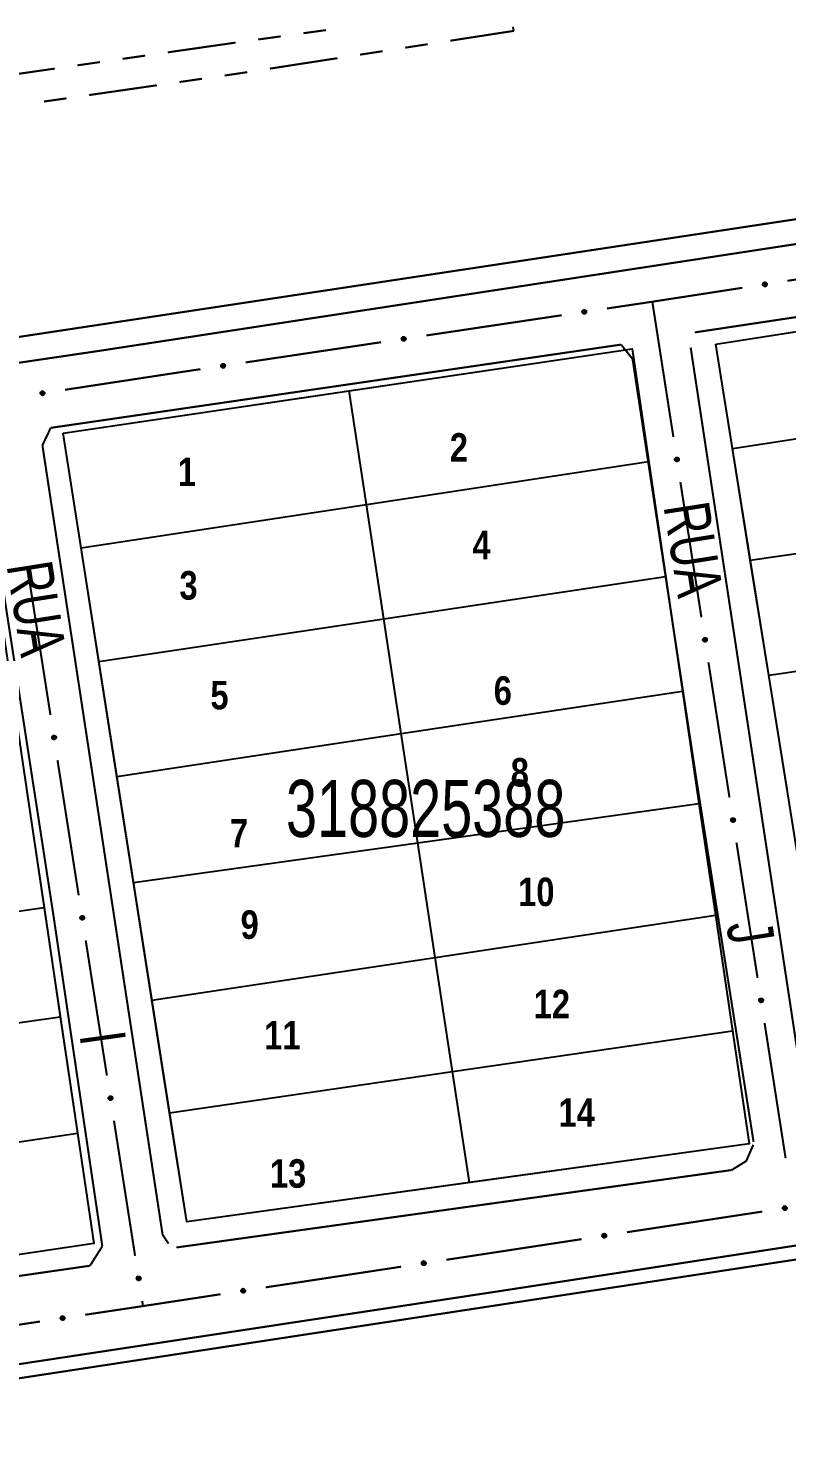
# Model space of a CAD drawing. Extents: x 203591 to 208218, y 4854879 to 4857795.
# Drawn here: x 205092.7 to 205159.2, y 4855293 to 4855415.9 of the extents above; entities that cross this region are included whole.
import ezdxf
from ezdxf.enums import TextEntityAlignment as Align

# ---------------------------------------------------------------- set-up
doc = ezdxf.new("R2010")
doc.units = 0
doc.header["$LTSCALE"] = 1.5
doc.header["$MEASUREMENT"] = 0
doc.linetypes.add('PHANTOMX2', pattern=[5, 2.5, -0.5, 0.5, -0.5, 0.5, -0.5])
for name, color, linetype in [('CD-MALHA-LOTES', 40, 'CONTINUOUS'), ('CD_TXT_QUADRA', 7, 'CONTINUOUS'), ('RU-QUADRAS', 210, 'CONTINUOUS'), ('SV-EIXO-RUA-PAV', 20, 'CONTINUOUS'), ('SV-RUA-NAO-PAV-S-GUIA-C-GUIA', 7, 'PHANTOMX2'), ('SV-RUA-PAVIM-S-GUIA-C-GUIA', 7, 'CONTINUOUS'), ('SV-TXT-RUA-PAV-S-GUIA-C-GUIA', 7, 'CONTINUOUS'), ('Th_NmrPorta', 7, 'CONTINUOUS')]:
    doc.layers.add(name, color=color, linetype=linetype)
doc.styles.add('ARIAL', font='ARIAL.TTF')
doc.styles.get("Standard").update_dxf_attribs({"font": 'swisscbo.ttf'})

msp = doc.modelspace()

# ---------------------------------------------------------------- linework, layer by layer
at = {"layer": 'CD-MALHA-LOTES', "linetype": 'Continuous', "flags": 128}
for points in [[(204822.09, 4855347.88), (205322.37, 4855423.75)], [(205152.98, 4855388.17), (205178.19, 4855392.1)], [(205120.87, 4855384.06), (205145.65, 4855387.74)], [(205145.65, 4855387.74), (205147.1, 4855377.86)], [(205154.44, 4855379.02), (205152.98, 4855388.17)], [(205095.82, 4855380.34), (205120.87, 4855384.06)], [(205122.38, 4855374.1), (205120.87, 4855384.06)], [(205154.44, 4855379.02), (205179.56, 4855382.88)], [(205097.39, 4855370.31), (205095.82, 4855380.34)], [(205156.01, 4855369.22), (205154.44, 4855379.02)], [(205122.38, 4855374.1), (205147.1, 4855377.86)], [(205147.1, 4855377.86), (205148.58, 4855367.8)], [(205097.39, 4855370.31), (205122.38, 4855374.1)], [(205123.9, 4855364.08), (205122.38, 4855374.1)], [(205156.01, 4855369.22), (205181.06, 4855372.84)], [(205098.95, 4855360.32), (205097.39, 4855370.31)], [(205157.63, 4855359.12), (205156.01, 4855369.22)], [(205123.9, 4855364.08), (205148.58, 4855367.8)], [(205148.58, 4855367.8), (205150.06, 4855357.74)], [(205098.95, 4855360.32), (205123.9, 4855364.08)], [(205125.43, 4855354.02), (205123.9, 4855364.08)], [(205157.63, 4855359.12), (205182.57, 4855362.73)], [(205100.52, 4855350.25), (205098.95, 4855360.32)], [(205159.23, 4855349.15), (205157.63, 4855359.12)], [(205125.43, 4855354.02), (205150.06, 4855357.74)], [(205150.06, 4855357.74), (205151.51, 4855347.88)], [(205100.52, 4855350.25), (205125.43, 4855354.02)], [(205126.88, 4855344.43), (205125.43, 4855354.02)], [(205101.98, 4855340.94), (205100.52, 4855350.25)], [(205092.6, 4855349.13), (205094.14, 4855338.76)], [(205126.88, 4855344.43), (205151.51, 4855347.88)], [(205151.51, 4855347.88), (205152.95, 4855338.08)], [(205101.98, 4855340.94), (205126.88, 4855344.43)], [(205128.41, 4855334.38), (205126.88, 4855344.43)], [(205103.59, 4855330.64), (205101.98, 4855340.94)], [(205069.33, 4855335.21), (205094.14, 4855338.76)], [(205094.14, 4855338.76), (205095.57, 4855329.18)], [(205128.41, 4855334.38), (205152.95, 4855338.08)], [(205152.95, 4855338.08), (205154.44, 4855327.96)], [(205336.35, 4855334.88), (204671.74, 4855233.19)], [(205103.59, 4855330.64), (205128.41, 4855334.38)], [(205129.92, 4855324.38), (205128.41, 4855334.38)], [(205105.14, 4855320.77), (205103.59, 4855330.64)], [(205070.77, 4855325.66), (205095.57, 4855329.18)], [(205095.57, 4855329.18), (205097.08, 4855318.96)], [(205129.92, 4855324.38), (205154.44, 4855327.96)], [(205154.44, 4855327.96), (205155.9, 4855318.05)], [(205105.14, 4855320.77), (205129.92, 4855324.38)], [(205131.4, 4855314.65), (205129.92, 4855324.38)], [(205106.64, 4855311.21), (205105.14, 4855320.77)], [(205072.32, 4855315.29), (205097.08, 4855318.96)], [(205097.08, 4855318.96), (205098.52, 4855309.29)], [(205155.9, 4855318.05), (205131.4, 4855314.65)], [(205131.4, 4855314.65), (205106.64, 4855311.21)], [(205098.52, 4855309.29), (205073.77, 4855305.61)]]:
    msp.add_lwpolyline(points, dxfattribs=at)
at = {"layer": 'RU-QUADRAS', "color": 6, "linetype": 'Continuous'}
for points in [[(204547.36, 4855385.95), (204551.4, 4855388.58), (204548.94, 4855392.1), (204550, 4855394.9), (204635.49, 4855407.78), (204656.53, 4855410.63), (204661.68, 4855380.31), (204664.85, 4855380.81), (204659.82, 4855411.13), (204753.86, 4855425.28), (204831.71, 4855435.78), (205243.14, 4855499.43), (205252.37, 4855496.45), (205347, 4855512.18), (205352.03, 4855428.25), (204822.09, 4855347.88), (204821.1, 4855353.14), (204655.72, 4855327.94), (204655.01, 4855331.08), (204597.05, 4855320.81), (204560.71, 4855374.54), (204557.02, 4855371.9)], [(205152.98, 4855388.17), (205202.24, 4855395.86), (205212.92, 4855326.8), (205163.94, 4855319.69)], [(205095.82, 4855380.34), (205145.65, 4855387.74), (205155.9, 4855318.05), (205106.64, 4855311.21)], [(205037.8, 4855371.08), (205088.2, 4855378.77), (205098.52, 4855309.29), (205048.33, 4855301.82)]]:
    msp.add_lwpolyline(points, close=True, dxfattribs=at)
msp.add_lwpolyline([(204671.74, 4855233.19), (205349.53, 4855336.89), (205371.1, 4855089.17), (205374.06, 4855058.83), (205373.76, 4855056.38, -0.2098970509), (205368.65, 4855051.04, -0.101494221), (205355.18, 4855045.65), (205311.87, 4855038.63), (205310.88, 4855041.34), (205273.01, 4855035.5), (205273.43, 4855033.22), (205000.47, 4854990.15), (205000.49, 4854989.01), (204989.08, 4854987.74), (204988.92, 4854989.2), (204842.03, 4854964.17), (204815.26, 4855011.65), (204825.16, 4855013.03)], format="xyb", close=True, dxfattribs=at)
at = {"layer": 'SV-EIXO-RUA-PAV', "const_width": 0.18, "flags": 128}
for points in [[(205159.267104, 4855393.712452), (205171.125849, 4855395.548255)], [(205147.43, 4855391.88), (205155.314189, 4855393.100518)], [(205143.452275, 4855391.285551), (205147.408342, 4855391.876764)], [(205147.408342, 4855391.876764), (205147.43, 4855391.88)], [(205147.43, 4855391.88), (205149.273544, 4855380.022456)], [(205127.628007, 4855388.920697), (205139.496208, 4855390.694337)], [(205111.803738, 4855386.555844), (205123.67194, 4855388.329484)], [(205095.984607, 4855384.157007), (205105.869709, 4855385.668549)], [(205105.869709, 4855385.668549), (205106.01, 4855385.69)], [(205106.01, 4855385.69), (205107.847671, 4855385.96463)], [(205149.888059, 4855376.069942), (205151.731603, 4855364.212398)], [(205092.851911, 4855367.492101), (205094.705844, 4855355.636177)], [(205152.346117, 4855360.259883), (205154.189661, 4855348.402339)], [(205095.323821, 4855351.684203), (205097.177754, 4855339.828279)], [(205154.804176, 4855344.449825), (205156.64772, 4855332.592281)], [(205097.795732, 4855335.876304), (205099.649665, 4855324.02038)], [(205157.262235, 4855328.639766), (205159.105779, 4855316.782222)], [(205100.267643, 4855320.068406), (205102.121576, 4855308.212482)], [(205157.061129, 4855312.09625), (205145.198702, 4855310.284398)], [(205141.244559, 4855309.680447), (205129.382131, 4855307.868594)], [(205125.427989, 4855307.264643), (205113.565561, 4855305.452791)], [(205102.81, 4855303.81), (205097.747037, 4855303.049889)], [(205102.739553, 4855304.260507), (205102.81, 4855303.81)], [(205103.680205, 4855303.942913), (205102.81, 4855303.81)], [(205109.611419, 4855304.84884), (205103.680205, 4855303.942913)], [(205093.791368, 4855302.456017), (205081.924361, 4855300.674403)]]:
    msp.add_lwpolyline(points, dxfattribs=at)
at = {"layer": 'SV-EIXO-RUA-PAV', "flags": 128}
for points in [[(205157.131817, 4855393.493289), (205157.160141, 4855393.533162), (205157.192637, 4855393.561638), (205157.226576, 4855393.577588), (205157.260243, 4855393.583862), (205157.295408, 4855393.586402), (205157.331427, 4855393.58114), (205157.37011, 4855393.566445), (205157.410307, 4855393.538314), (205157.437291, 4855393.503107), (205157.454708, 4855393.47067), (205157.463272, 4855393.435941), (205157.465167, 4855393.401739), (205157.458464, 4855393.364505), (205157.443189, 4855393.325448), (205157.413923, 4855393.285714), (205157.381874, 4855393.258014), (205157.348641, 4855393.243449), (205157.313672, 4855393.235061), (205157.27774, 4855393.232898), (205157.242413, 4855393.238267), (205157.203117, 4855393.253717), (205157.164281, 4855393.283122), (205157.13629, 4855393.314772), (205157.121261, 4855393.347792), (205157.113778, 4855393.382404), (205157.110802, 4855393.417644), (205157.114584, 4855393.454071), (205157.131817, 4855393.493289)], [(205141.315869, 4855391.077579), (205141.344401, 4855391.117302), (205141.377046, 4855391.145608), (205141.411068, 4855391.16138), (205141.444767, 4855391.167478), (205141.479945, 4855391.169833), (205141.515936, 4855391.164383), (205141.554542, 4855391.149485), (205141.594591, 4855391.121144), (205141.62139, 4855391.085796), (205141.638637, 4855391.053268), (205141.647019, 4855391.018495), (205141.648734, 4855390.984283), (205141.641836, 4855390.947085), (205141.626357, 4855390.908109), (205141.596884, 4855390.868528), (205141.564689, 4855390.840997), (205141.53138, 4855390.826606), (205141.496369, 4855390.818401), (205141.460426, 4855390.816427), (205141.425127, 4855390.82198), (205141.385912, 4855390.837636), (205141.347231, 4855390.867244), (205141.319406, 4855390.899041), (205141.304551, 4855390.932139), (205141.297249, 4855390.96679), (205141.294458, 4855391.002045), (205141.29843, 4855391.038452), (205141.315869, 4855391.077579)], [(205125.4916, 4855388.712725), (205125.520132, 4855388.752449), (205125.552777, 4855388.780755), (205125.5868, 4855388.796527), (205125.620499, 4855388.802624), (205125.655677, 4855388.80498), (205125.691668, 4855388.799529), (205125.730274, 4855388.784632), (205125.770323, 4855388.75629), (205125.797121, 4855388.720943), (205125.814369, 4855388.688415), (205125.82275, 4855388.653642), (205125.824466, 4855388.619429), (205125.817568, 4855388.582231), (205125.802089, 4855388.543255), (205125.772615, 4855388.503674), (205125.740421, 4855388.476144), (205125.707112, 4855388.461752), (205125.6721, 4855388.453547), (205125.636157, 4855388.451573), (205125.600859, 4855388.457127), (205125.561644, 4855388.472783), (205125.522963, 4855388.502391), (205125.495138, 4855388.534187), (205125.480283, 4855388.567285), (205125.472981, 4855388.601937), (205125.470189, 4855388.637191), (205125.474162, 4855388.673598), (205125.4916, 4855388.712725)], [(205109.667332, 4855386.347872), (205109.695864, 4855386.387595), (205109.728509, 4855386.415901), (205109.762532, 4855386.431673), (205109.79623, 4855386.437771), (205109.831409, 4855386.440126), (205109.867399, 4855386.434676), (205109.906005, 4855386.419778), (205109.946054, 4855386.391437), (205109.972853, 4855386.356089), (205109.9901, 4855386.323561), (205109.998482, 4855386.288788), (205110.000197, 4855386.254576), (205109.9933, 4855386.217378), (205109.97782, 4855386.178402), (205109.948347, 4855386.138821), (205109.916152, 4855386.11129), (205109.882844, 4855386.096899), (205109.847832, 4855386.088694), (205109.811889, 4855386.08672), (205109.77659, 4855386.092273), (205109.737376, 4855386.107929), (205109.698695, 4855386.137537), (205109.670869, 4855386.169334), (205109.656014, 4855386.202432), (205109.648712, 4855386.237083), (205109.645921, 4855386.272338), (205109.649894, 4855386.308745), (205109.667332, 4855386.347872)], [(205093.848918, 4855383.941796), (205093.877316, 4855383.981616), (205093.909864, 4855384.010032), (205093.943833, 4855384.02592), (205093.977511, 4855384.032131), (205094.012681, 4855384.034606), (205094.04869, 4855384.029278), (205094.087347, 4855384.014511), (205094.127491, 4855383.986305), (205094.15441, 4855383.951049), (205094.171767, 4855383.918579), (205094.180267, 4855383.883835), (205094.182098, 4855383.849629), (205094.175326, 4855383.812407), (205094.159979, 4855383.773379), (205094.13064, 4855383.733699), (205094.098539, 4855383.706059), (205094.065279, 4855383.691555), (205094.030295, 4855383.683231), (205093.994359, 4855383.681135), (205093.959042, 4855383.686569), (205093.919775, 4855383.702092), (205093.880994, 4855383.731569), (205093.853061, 4855383.763271), (205093.838093, 4855383.796318), (205093.830674, 4855383.830945), (205093.827763, 4855383.86619), (205093.831613, 4855383.90261), (205093.848918, 4855383.941796)], [(205149.667502, 4855378.205085), (205149.707393, 4855378.176788), (205149.73589, 4855378.14431), (205149.751862, 4855378.110381), (205149.758159, 4855378.076719), (205149.760721, 4855378.041555), (205149.755483, 4855378.005533), (205149.740813, 4855377.96684), (205149.712708, 4855377.926625), (205149.677519, 4855377.899618), (205149.645093, 4855377.882179), (205149.61037, 4855377.873593), (205149.576169, 4855377.871676), (205149.538931, 4855377.878354), (205149.499864, 4855377.893604), (205149.46011, 4855377.922843), (205149.43239, 4855377.954875), (205149.417803, 4855377.988098), (205149.409392, 4855378.023061), (205149.407206, 4855378.058992), (205149.412551, 4855378.094323), (205149.427976, 4855378.133629), (205149.457355, 4855378.172484), (205149.488988, 4855378.200496), (205149.521997, 4855378.215546), (205149.556605, 4855378.223052), (205149.591843, 4855378.226051), (205149.628272, 4855378.222293), (205149.667502, 4855378.205085)], [(205152.12556, 4855362.395027), (205152.165451, 4855362.366729), (205152.193949, 4855362.334252), (205152.209921, 4855362.300323), (205152.216217, 4855362.26666), (205152.21878, 4855362.231497), (205152.213542, 4855362.195474), (205152.198872, 4855362.156781), (205152.170767, 4855362.116566), (205152.135578, 4855362.089559), (205152.103152, 4855362.072121), (205152.068429, 4855362.063535), (205152.034227, 4855362.061617), (205151.996989, 4855362.068296), (205151.957923, 4855362.083545), (205151.918169, 4855362.112785), (205151.890449, 4855362.144817), (205151.875862, 4855362.17804), (205151.86745, 4855362.213003), (205151.865264, 4855362.248934), (205151.87061, 4855362.284264), (205151.886035, 4855362.323571), (205151.915414, 4855362.362425), (205151.947046, 4855362.390437), (205151.980056, 4855362.405487), (205152.014664, 4855362.412993), (205152.049901, 4855362.415992), (205152.086331, 4855362.412234), (205152.12556, 4855362.395027)], [(205095.101394, 4855353.819152), (205095.141309, 4855353.79089), (205095.169835, 4855353.758437), (205095.185837, 4855353.724522), (205095.192163, 4855353.690866), (205095.194756, 4855353.655704), (205095.18955, 4855353.619677), (205095.174914, 4855353.580971), (205095.146844, 4855353.540731), (205095.111679, 4855353.513694), (205095.079268, 4855353.496227), (205095.044552, 4855353.48761), (205095.010353, 4855353.485663), (205094.973109, 4855353.492309), (205094.934029, 4855353.507524), (205094.894249, 4855353.536729), (205094.866501, 4855353.568736), (205094.851885, 4855353.601947), (205094.843443, 4855353.636902), (205094.841226, 4855353.672831), (205094.84654, 4855353.708167), (205094.86193, 4855353.747486), (205094.891276, 4855353.786367), (205094.922883, 4855353.814407), (205094.95588, 4855353.829485), (205094.990481, 4855353.837022), (205095.025716, 4855353.840052), (205095.062149, 4855353.836326), (205095.101394, 4855353.819152)], [(205154.583619, 4855346.584968), (205154.62351, 4855346.556671), (205154.652008, 4855346.524193), (205154.66798, 4855346.490264), (205154.674276, 4855346.456602), (205154.676839, 4855346.421438), (205154.671601, 4855346.385416), (205154.656931, 4855346.346723), (205154.628825, 4855346.306508), (205154.593637, 4855346.279501), (205154.561211, 4855346.262062), (205154.526488, 4855346.253476), (205154.492286, 4855346.251559), (205154.455048, 4855346.258237), (205154.415982, 4855346.273487), (205154.376228, 4855346.302727), (205154.348507, 4855346.334758), (205154.33392, 4855346.367982), (205154.325509, 4855346.402944), (205154.323323, 4855346.438875), (205154.328669, 4855346.474206), (205154.344093, 4855346.513512), (205154.373473, 4855346.552367), (205154.405105, 4855346.580379), (205154.438115, 4855346.595429), (205154.472722, 4855346.602935), (205154.50796, 4855346.605934), (205154.54439, 4855346.602176), (205154.583619, 4855346.584968)], [(205097.573304, 4855338.011254), (205097.61322, 4855337.982991), (205097.641746, 4855337.950539), (205097.657748, 4855337.916624), (205097.664074, 4855337.882967), (205097.666667, 4855337.847805), (205097.66146, 4855337.811779), (205097.646825, 4855337.773073), (205097.618754, 4855337.732833), (205097.583589, 4855337.705795), (205097.551179, 4855337.688328), (205097.516463, 4855337.679712), (205097.482263, 4855337.677765), (205097.445019, 4855337.68441), (205097.40594, 4855337.699625), (205097.36616, 4855337.72883), (205097.338412, 4855337.760838), (205097.323796, 4855337.794048), (205097.315354, 4855337.829004), (205097.313136, 4855337.864933), (205097.318451, 4855337.900268), (205097.333841, 4855337.939588), (205097.363187, 4855337.978468), (205097.394794, 4855338.006508), (205097.427791, 4855338.021587), (205097.462392, 4855338.029123), (205097.497627, 4855338.032153), (205097.53406, 4855338.028427), (205097.573304, 4855338.011254)], [(205157.041678, 4855330.77491), (205157.081569, 4855330.746612), (205157.110066, 4855330.714135), (205157.126039, 4855330.680206), (205157.132335, 4855330.646544), (205157.134897, 4855330.61138), (205157.129659, 4855330.575357), (205157.114989, 4855330.536664), (205157.086884, 4855330.496449), (205157.051695, 4855330.469443), (205157.019269, 4855330.452004), (205156.984546, 4855330.443418), (205156.950345, 4855330.441501), (205156.913107, 4855330.448179), (205156.87404, 4855330.463428), (205156.834286, 4855330.492668), (205156.806566, 4855330.5247), (205156.791979, 4855330.557923), (205156.783568, 4855330.592886), (205156.781382, 4855330.628817), (205156.786728, 4855330.664147), (205156.802152, 4855330.703454), (205156.831532, 4855330.742308), (205156.863164, 4855330.770321), (205156.896173, 4855330.78537), (205156.930781, 4855330.792876), (205156.966019, 4855330.795875), (205157.002449, 4855330.792117), (205157.041678, 4855330.77491)], [(205100.045215, 4855322.203355), (205100.085131, 4855322.175093), (205100.113657, 4855322.14264), (205100.129659, 4855322.108725), (205100.135984, 4855322.075068), (205100.138578, 4855322.039907), (205100.133371, 4855322.00388), (205100.118735, 4855321.965174), (205100.090665, 4855321.924934), (205100.0555, 4855321.897897), (205100.023089, 4855321.88043), (205099.988374, 4855321.871813), (205099.954174, 4855321.869866), (205099.91693, 4855321.876512), (205099.87785, 4855321.891727), (205099.838071, 4855321.920932), (205099.810323, 4855321.952939), (205099.795706, 4855321.98615), (205099.787264, 4855322.021105), (205099.785047, 4855322.057034), (205099.790362, 4855322.092369), (205099.805752, 4855322.131689), (205099.835097, 4855322.17057), (205099.866705, 4855322.198609), (205099.899701, 4855322.213688), (205099.934303, 4855322.221224), (205099.969537, 4855322.224254), (205100.005971, 4855322.220528), (205100.045215, 4855322.203355)], [(205159.196855, 4855312.311101), (205159.168451, 4855312.271286), (205159.135897, 4855312.242875), (205159.101926, 4855312.226994), (205159.068247, 4855312.220788), (205159.033076, 4855312.218319), (205158.997068, 4855312.223653), (205158.958414, 4855312.238427), (205158.918274, 4855312.266639), (205158.891362, 4855312.3019), (205158.87401, 4855312.334373), (205158.865516, 4855312.369118), (205158.863691, 4855312.403325), (205158.870469, 4855312.440545), (205158.885822, 4855312.479571), (205158.915168, 4855312.519246), (205158.947274, 4855312.546881), (205158.980536, 4855312.561379), (205159.015521, 4855312.569697), (205159.051458, 4855312.571787), (205159.086774, 4855312.566347), (205159.126039, 4855312.550817), (205159.164815, 4855312.521334), (205159.192742, 4855312.489627), (205159.207704, 4855312.456577), (205159.215117, 4855312.42195), (205159.218022, 4855312.386704), (205159.214167, 4855312.350284), (205159.196855, 4855312.311101)], [(205143.380285, 4855309.895298), (205143.35188, 4855309.855483), (205143.319327, 4855309.827072), (205143.285355, 4855309.81119), (205143.251676, 4855309.804984), (205143.216506, 4855309.802516), (205143.180498, 4855309.80785), (205143.141844, 4855309.822623), (205143.101704, 4855309.850836), (205143.074792, 4855309.886097), (205143.05744, 4855309.918569), (205143.048946, 4855309.953315), (205143.04712, 4855309.987521), (205143.053898, 4855310.024741), (205143.069252, 4855310.063767), (205143.098598, 4855310.103443), (205143.130703, 4855310.131077), (205143.163966, 4855310.145576), (205143.198951, 4855310.153893), (205143.234887, 4855310.155983), (205143.270204, 4855310.150543), (205143.309469, 4855310.135014), (205143.348245, 4855310.10553), (205143.376172, 4855310.073824), (205143.391134, 4855310.040774), (205143.398547, 4855310.006146), (205143.401452, 4855309.970901), (205143.397597, 4855309.934481), (205143.380285, 4855309.895298)], [(205127.563714, 4855307.479494), (205127.53531, 4855307.439679), (205127.502757, 4855307.411268), (205127.468785, 4855307.395387), (205127.435106, 4855307.389181), (205127.399936, 4855307.386712), (205127.363927, 4855307.392046), (205127.325274, 4855307.406819), (205127.285134, 4855307.435032), (205127.258221, 4855307.470293), (205127.240869, 4855307.502765), (205127.232376, 4855307.537511), (205127.23055, 4855307.571718), (205127.237328, 4855307.608938), (205127.252682, 4855307.647963), (205127.282028, 4855307.687639), (205127.314133, 4855307.715274), (205127.347395, 4855307.729772), (205127.382381, 4855307.73809), (205127.418317, 4855307.74018), (205127.453633, 4855307.73474), (205127.492898, 4855307.71921), (205127.531674, 4855307.689727), (205127.559602, 4855307.65802), (205127.574564, 4855307.62497), (205127.581977, 4855307.590342), (205127.584882, 4855307.555097), (205127.581027, 4855307.518677), (205127.563714, 4855307.479494)], [(205102.517126, 4855306.395457), (205102.557041, 4855306.367194), (205102.585567, 4855306.334742), (205102.601569, 4855306.300827), (205102.607895, 4855306.26717), (205102.610488, 4855306.232008), (205102.605282, 4855306.195981), (205102.590646, 4855306.157275), (205102.562576, 4855306.117036), (205102.527411, 4855306.089998), (205102.495, 4855306.072531), (205102.460285, 4855306.063914), (205102.426085, 4855306.061967), (205102.388841, 4855306.068613), (205102.349761, 4855306.083828), (205102.309981, 4855306.113033), (205102.282233, 4855306.145041), (205102.267617, 4855306.178251), (205102.259175, 4855306.213207), (205102.256958, 4855306.249135), (205102.262272, 4855306.284471), (205102.277662, 4855306.323791), (205102.307008, 4855306.362671), (205102.338615, 4855306.390711), (205102.371612, 4855306.40579), (205102.406213, 4855306.413326), (205102.441448, 4855306.416356), (205102.477881, 4855306.41263), (205102.517126, 4855306.395457)], [(205111.747144, 4855305.063691), (205111.71874, 4855305.023876), (205111.686187, 4855304.995465), (205111.652215, 4855304.979583), (205111.618536, 4855304.973377), (205111.583365, 4855304.970908), (205111.547357, 4855304.976243), (205111.508704, 4855304.991016), (205111.468564, 4855305.019229), (205111.441651, 4855305.054489), (205111.424299, 4855305.086962), (205111.415806, 4855305.121708), (205111.41398, 4855305.155914), (205111.420758, 4855305.193134), (205111.436112, 4855305.23216), (205111.465457, 4855305.271836), (205111.497563, 4855305.29947), (205111.530825, 4855305.313968), (205111.56581, 4855305.322286), (205111.601747, 4855305.324376), (205111.637063, 4855305.318936), (205111.676328, 4855305.303406), (205111.715104, 4855305.273923), (205111.743032, 4855305.242216), (205111.757993, 4855305.209167), (205111.765407, 4855305.174539), (205111.768312, 4855305.139293), (205111.764456, 4855305.102874), (205111.747144, 4855305.063691)], [(205095.927634, 4855302.665425), (205095.899129, 4855302.625682), (205095.866503, 4855302.597354), (205095.832491, 4855302.581559), (205095.798796, 4855302.575439), (205095.76362, 4855302.57306), (205095.727625, 4855302.578486), (205095.689009, 4855302.593358), (205095.648941, 4855302.621673), (205095.622119, 4855302.657002), (205095.60485, 4855302.689518), (205095.596445, 4855302.724286), (205095.594706, 4855302.758497), (205095.601579, 4855302.7957), (205095.617032, 4855302.834686), (205095.646479, 4855302.874287), (205095.678655, 4855302.901839), (205095.711954, 4855302.916253), (205095.74696, 4855302.924481), (205095.782902, 4855302.92648), (205095.818204, 4855302.92095), (205095.85743, 4855302.90532), (205095.89613, 4855302.875738), (205095.923977, 4855302.84396), (205095.938854, 4855302.810872), (205095.946179, 4855302.776226), (205095.948995, 4855302.740973), (205095.945046, 4855302.704563), (205095.927634, 4855302.665425)]]:
    msp.add_lwpolyline(points, close=True, dxfattribs=at)
for points in [[(205157.131817, 4855393.493289), (205157.37011, 4855393.566445)], [(205157.148128, 4855393.514381), (205157.343525, 4855393.572245)], [(205157.160141, 4855393.533162), (205157.331427, 4855393.58114)], [(205157.178595, 4855393.549475), (205157.30482, 4855393.581442)], [(205157.192637, 4855393.561638), (205157.295408, 4855393.586402)], [(205157.110802, 4855393.417644), (205157.437291, 4855393.503107)], [(205157.113778, 4855393.382404), (205157.454708, 4855393.47067)], [(205157.114584, 4855393.454071), (205157.410307, 4855393.538314)], [(205157.115865, 4855393.401686), (205157.440811, 4855393.48789)], [(205157.117389, 4855393.436442), (205157.419202, 4855393.520445)], [(205157.120153, 4855393.365069), (205157.457652, 4855393.450455)], [(205157.121261, 4855393.347792), (205157.463272, 4855393.435941)], [(205157.124306, 4855393.472032), (205157.387014, 4855393.549981)], [(205157.132323, 4855393.331053), (205157.461314, 4855393.417883)], [(205157.13629, 4855393.314772), (205157.465167, 4855393.401739)], [(205157.152584, 4855393.298289), (205157.457302, 4855393.381362)], [(205157.164281, 4855393.283122), (205157.458464, 4855393.364505)], [(205157.18726, 4855393.270519), (205157.447896, 4855393.344005)], [(205157.203117, 4855393.253717), (205157.443189, 4855393.325448)], [(205157.227843, 4855393.249186), (205157.420961, 4855393.303935)], [(205157.242413, 4855393.238267), (205157.413923, 4855393.285714)], [(205157.264268, 4855393.236874), (205157.391633, 4855393.270399)], [(205157.27774, 4855393.232898), (205157.381874, 4855393.258014)], [(205141.29843, 4855391.038452), (205141.594591, 4855391.121144)], [(205141.308247, 4855391.056361), (205141.571359, 4855391.132933)], [(205141.315869, 4855391.077579), (205141.554542, 4855391.149485)], [(205141.332289, 4855391.098585), (205141.527987, 4855391.155425)], [(205141.344401, 4855391.117302), (205141.515936, 4855391.164383)], [(205141.36294, 4855391.133519), (205141.489331, 4855391.164824)], [(205141.377046, 4855391.145608), (205141.479945, 4855391.169833)], [(205141.294458, 4855391.002045), (205141.62139, 4855391.085796)], [(205141.297249, 4855390.96679), (205141.638637, 4855391.053268)], [(205141.299437, 4855390.986061), (205141.62483, 4855391.070561)], [(205141.301143, 4855391.020808), (205141.603392, 4855391.103228)], [(205141.303533, 4855390.949422), (205141.641475, 4855391.033037)], [(205141.304551, 4855390.932139), (205141.647019, 4855391.018495)], [(205141.315525, 4855390.915342), (205141.644966, 4855391.000447)], [(205141.319406, 4855390.899041), (205141.648734, 4855390.984283)], [(205141.335613, 4855390.882473), (205141.640763, 4855390.963947)], [(205141.347231, 4855390.867244), (205141.641836, 4855390.947085)], [(205141.370143, 4855390.854521), (205141.631161, 4855390.926641)], [(205141.385912, 4855390.837636), (205141.626357, 4855390.908109)], [(205141.410614, 4855390.832975), (205141.604016, 4855390.886713)], [(205141.425127, 4855390.82198), (205141.596884, 4855390.868528)], [(205141.446975, 4855390.820474), (205141.574513, 4855390.85333)], [(205141.460426, 4855390.816427), (205141.564689, 4855390.840997)], [(205125.470189, 4855388.637191), (205125.797121, 4855388.720943)], [(205125.472981, 4855388.601937), (205125.814369, 4855388.688415)], [(205125.474162, 4855388.673598), (205125.770323, 4855388.75629)], [(205125.475169, 4855388.621207), (205125.800562, 4855388.705707)], [(205125.476875, 4855388.655954), (205125.779123, 4855388.738375)], [(205125.479265, 4855388.584568), (205125.817207, 4855388.668184)], [(205125.480283, 4855388.567285), (205125.82275, 4855388.653642)], [(205125.483978, 4855388.691508), (205125.747091, 4855388.76808)], [(205125.4916, 4855388.712725), (205125.730274, 4855388.784632)], [(205125.508021, 4855388.733732), (205125.703719, 4855388.790571)], [(205125.520132, 4855388.752449), (205125.691668, 4855388.799529)], [(205125.538672, 4855388.768665), (205125.665063, 4855388.799971)], [(205125.552777, 4855388.780755), (205125.655677, 4855388.80498)], [(205125.491256, 4855388.550489), (205125.820697, 4855388.635593)], [(205125.495138, 4855388.534187), (205125.824466, 4855388.619429)], [(205125.511345, 4855388.517619), (205125.816494, 4855388.599094)], [(205125.522963, 4855388.502391), (205125.817568, 4855388.582231)], [(205125.545875, 4855388.489667), (205125.806893, 4855388.561787)], [(205125.561644, 4855388.472783), (205125.802089, 4855388.543255)], [(205125.586346, 4855388.468122), (205125.779748, 4855388.521859)], [(205125.600859, 4855388.457127), (205125.772615, 4855388.503674)], [(205125.622706, 4855388.45562), (205125.750245, 4855388.488477)], [(205125.636157, 4855388.451573), (205125.740421, 4855388.476144)], [(205109.645921, 4855386.272338), (205109.972853, 4855386.356089)], [(205109.648712, 4855386.237083), (205109.9901, 4855386.323561)], [(205109.649894, 4855386.308745), (205109.946054, 4855386.391437)], [(205109.650901, 4855386.256354), (205109.976293, 4855386.340854)], [(205109.652606, 4855386.291101), (205109.954855, 4855386.373521)], [(205109.654997, 4855386.219715), (205109.992938, 4855386.30333)], [(205109.656014, 4855386.202432), (205109.998482, 4855386.288788)], [(205109.65971, 4855386.326654), (205109.922822, 4855386.403226)], [(205109.666988, 4855386.185635), (205109.996429, 4855386.27074)], [(205109.667332, 4855386.347872), (205109.906005, 4855386.419778)], [(205109.670869, 4855386.169334), (205110.000197, 4855386.254576)], [(205109.683753, 4855386.368878), (205109.87945, 4855386.425718)], [(205109.687077, 4855386.152766), (205109.992226, 4855386.23424)], [(205109.695864, 4855386.387595), (205109.867399, 4855386.434676)], [(205109.698695, 4855386.137537), (205109.9933, 4855386.217378)], [(205109.714404, 4855386.403812), (205109.840795, 4855386.435117)], [(205109.721607, 4855386.124814), (205109.982625, 4855386.196934)], [(205109.728509, 4855386.415901), (205109.831409, 4855386.440126)], [(205109.737376, 4855386.107929), (205109.97782, 4855386.178402)], [(205109.762078, 4855386.103269), (205109.95548, 4855386.157006)], [(205109.77659, 4855386.092273), (205109.948347, 4855386.138821)], [(205109.798438, 4855386.090767), (205109.925977, 4855386.123623)], [(205109.811889, 4855386.08672), (205109.916152, 4855386.11129)], [(205093.827763, 4855383.86619), (205094.15441, 4855383.951049)], [(205093.830674, 4855383.830945), (205094.171767, 4855383.918579)], [(205093.831613, 4855383.90261), (205094.127491, 4855383.986305)], [(205093.832797, 4855383.850223), (205094.157901, 4855383.935825)], [(205093.834385, 4855383.884975), (205094.136353, 4855383.96842)], [(205093.837017, 4855383.813598), (205094.174674, 4855383.898358)], [(205093.838093, 4855383.796318), (205094.180267, 4855383.883835)], [(205093.841368, 4855383.920553), (205094.10422, 4855383.998016)], [(205093.848918, 4855383.941796), (205094.087347, 4855384.014511)], [(205093.849124, 4855383.779559), (205094.178275, 4855383.86578)], [(205093.853061, 4855383.763271), (205094.182098, 4855383.849629)], [(205093.865268, 4855383.962858), (205094.060772, 4855384.02036)], [(205093.869324, 4855383.746758), (205094.174195, 4855383.829266)], [(205093.877316, 4855383.981616), (205094.04869, 4855384.029278)], [(205093.880994, 4855383.731569), (205094.175326, 4855383.812407)], [(205093.8958, 4855383.997895), (205094.022084, 4855384.029629)], [(205093.903949, 4855383.718923), (205094.164721, 4855383.791927)], [(205093.909864, 4855384.010032), (205094.012681, 4855384.034606)], [(205093.919775, 4855383.702092), (205094.159979, 4855383.773379)], [(205093.944492, 4855383.697515), (205094.137711, 4855383.751907)], [(205093.959042, 4855383.686569), (205094.13064, 4855383.733699)], [(205093.980895, 4855383.685137), (205094.108321, 4855383.718425)], [(205093.994359, 4855383.681135), (205094.098539, 4855383.706059)], [(205149.407206, 4855378.058992), (205149.43239, 4855377.954875)], [(205149.411173, 4855378.072467), (205149.444781, 4855377.945124)], [(205149.412551, 4855378.094323), (205149.46011, 4855377.922843)], [(205149.423461, 4855378.1089), (205149.478336, 4855377.915818)], [(205149.427976, 4855378.133629), (205149.499864, 4855377.893604)], [(205149.444767, 4855378.149497), (205149.518424, 4855377.888909)], [(205149.457355, 4855378.172484), (205149.538931, 4855377.878354)], [(205149.472515, 4855378.184191), (205149.555786, 4855377.879527)], [(205149.488988, 4855378.200496), (205149.576169, 4855377.871676)], [(205149.505266, 4855378.204473), (205149.59231, 4855377.875539)], [(205149.521997, 4855378.215546), (205149.61037, 4855377.873593)], [(205149.539274, 4855378.216665), (205149.62488, 4855377.879222)], [(205149.556605, 4855378.223052), (205149.645093, 4855377.882179)], [(205149.575888, 4855378.220977), (205149.662304, 4855377.896088)], [(205149.591843, 4855378.226051), (205149.677519, 4855377.899618)], [(205149.610644, 4855378.219476), (205149.694845, 4855377.917718)], [(205149.628272, 4855378.222293), (205149.712708, 4855377.926625)], [(205149.646239, 4855378.212582), (205149.72436, 4855377.949926)], [(205149.667502, 4855378.205085), (205149.740813, 4855377.96684)], [(205149.688604, 4855378.188788), (205149.746596, 4855377.993429)], [(205149.707393, 4855378.176788), (205149.755483, 4855378.005533)], [(205149.723718, 4855378.158344), (205149.755767, 4855378.03214)], [(205149.73589, 4855378.14431), (205149.760721, 4855378.041555)], [(205151.865264, 4855362.248934), (205151.890449, 4855362.144817)], [(205151.869232, 4855362.262408), (205151.90284, 4855362.135065)], [(205151.87061, 4855362.284264), (205151.918169, 4855362.112785)], [(205151.881519, 4855362.298841), (205151.936395, 4855362.105759)], [(205151.886035, 4855362.323571), (205151.957923, 4855362.083545)], [(205151.902826, 4855362.339439), (205151.976483, 4855362.07885)], [(205151.915414, 4855362.362425), (205151.996989, 4855362.068296)], [(205151.930574, 4855362.374133), (205152.013845, 4855362.069469)], [(205151.947046, 4855362.390437), (205152.034227, 4855362.061617)], [(205151.963324, 4855362.394415), (205152.050369, 4855362.065481)], [(205151.980056, 4855362.405487), (205152.068429, 4855362.063535)], [(205151.997333, 4855362.406607), (205152.082938, 4855362.069164)], [(205152.014664, 4855362.412993), (205152.103152, 4855362.072121)], [(205152.033947, 4855362.410919), (205152.120363, 4855362.08603)], [(205152.049901, 4855362.415992), (205152.135578, 4855362.089559)], [(205152.068703, 4855362.409418), (205152.152904, 4855362.10766)], [(205152.086331, 4855362.412234), (205152.170767, 4855362.116566)], [(205152.104298, 4855362.402524), (205152.182419, 4855362.139867)], [(205152.12556, 4855362.395027), (205152.198872, 4855362.156781)], [(205152.146663, 4855362.37873), (205152.204655, 4855362.183371)], [(205152.165451, 4855362.366729), (205152.213542, 4855362.195474)], [(205152.181776, 4855362.348285), (205152.213826, 4855362.222081)], [(205152.193949, 4855362.334252), (205152.21878, 4855362.231497)], [(205094.841226, 4855353.672831), (205094.866501, 4855353.568736)], [(205094.845181, 4855353.686309), (205094.878901, 4855353.558996)], [(205094.84654, 4855353.708167), (205094.894249, 4855353.536729)], [(205094.857437, 4855353.722753), (205094.912482, 4855353.529719)], [(205094.86193, 4855353.747486), (205094.934029, 4855353.507524)], [(205094.878708, 4855353.763369), (205094.952593, 4855353.502845)], [(205094.891276, 4855353.786367), (205094.973109, 4855353.492309)], [(205094.906425, 4855353.798088), (205094.989964, 4855353.493497)], [(205094.922883, 4855353.814407), (205095.010353, 4855353.485663)], [(205094.939158, 4855353.818398), (205095.026491, 4855353.489541)], [(205094.95588, 4855353.829485), (205095.044552, 4855353.48761)], [(205094.973156, 4855353.83062), (205095.059057, 4855353.493252)], [(205094.990481, 4855353.837022), (205095.079268, 4855353.496227)], [(205095.009766, 4855353.834964), (205095.096467, 4855353.510151)], [(205095.025716, 4855353.840052), (205095.111679, 4855353.513694)], [(205095.044524, 4855353.833494), (205095.128988, 4855353.53181)], [(205095.062149, 4855353.836326), (205095.146844, 4855353.540731)], [(205095.080125, 4855353.826631), (205095.158476, 4855353.564043)], [(205095.101394, 4855353.819152), (205095.174914, 4855353.580971)], [(205095.12251, 4855353.802874), (205095.180673, 4855353.607566)], [(205095.141309, 4855353.79089), (205095.18955, 4855353.619677)], [(205095.15765, 4855353.77246), (205095.189811, 4855353.646284)], [(205095.169835, 4855353.758437), (205095.194756, 4855353.655704)], [(205154.323323, 4855346.438875), (205154.348507, 4855346.334758)], [(205154.327291, 4855346.45235), (205154.360898, 4855346.325007)], [(205154.328669, 4855346.474206), (205154.376228, 4855346.302727)], [(205154.339578, 4855346.488783), (205154.394454, 4855346.295701)], [(205154.344093, 4855346.513512), (205154.415982, 4855346.273487)], [(205154.360885, 4855346.52938), (205154.434541, 4855346.268792)], [(205154.373473, 4855346.552367), (205154.455048, 4855346.258237)], [(205154.388633, 4855346.564075), (205154.471904, 4855346.25941)], [(205154.405105, 4855346.580379), (205154.492286, 4855346.251559)], [(205154.421383, 4855346.584356), (205154.508428, 4855346.255423)], [(205154.438115, 4855346.595429), (205154.526488, 4855346.253476)], [(205154.455391, 4855346.596548), (205154.540997, 4855346.259105)], [(205154.472722, 4855346.602935), (205154.561211, 4855346.262062)], [(205154.492006, 4855346.60086), (205154.578421, 4855346.275971)], [(205154.50796, 4855346.605934), (205154.593637, 4855346.279501)], [(205154.526762, 4855346.599359), (205154.610962, 4855346.297601)], [(205154.54439, 4855346.602176), (205154.628825, 4855346.306508)], [(205154.562357, 4855346.592465), (205154.640478, 4855346.329809)], [(205154.583619, 4855346.584968), (205154.656931, 4855346.346723)], [(205154.604722, 4855346.568672), (205154.662713, 4855346.373312)], [(205154.62351, 4855346.556671), (205154.671601, 4855346.385416)], [(205154.639835, 4855346.538227), (205154.671885, 4855346.412023)], [(205154.652008, 4855346.524193), (205154.676839, 4855346.421438)], [(205097.313136, 4855337.864933), (205097.338412, 4855337.760838)], [(205097.317092, 4855337.878411), (205097.350811, 4855337.751097)], [(205097.318451, 4855337.900268), (205097.36616, 4855337.72883)], [(205097.329348, 4855337.914855), (205097.384393, 4855337.721821)], [(205097.333841, 4855337.939588), (205097.40594, 4855337.699625)], [(205097.350619, 4855337.955471), (205097.424504, 4855337.694947)], [(205097.363187, 4855337.978468), (205097.445019, 4855337.68441)], [(205097.378336, 4855337.990189), (205097.461874, 4855337.685598)], [(205097.394794, 4855338.006508), (205097.482263, 4855337.677765)], [(205097.411069, 4855338.0105), (205097.498402, 4855337.681642)], [(205097.427791, 4855338.021587), (205097.516463, 4855337.679712)], [(205097.445066, 4855338.022722), (205097.530968, 4855337.685354)], [(205097.462392, 4855338.029123), (205097.551179, 4855337.688328)], [(205097.481677, 4855338.027065), (205097.568377, 4855337.702252)], [(205097.497627, 4855338.032153), (205097.583589, 4855337.705795)], [(205097.516434, 4855338.025595), (205097.600899, 4855337.723911)], [(205097.53406, 4855338.028427), (205097.618754, 4855337.732833)], [(205097.552035, 4855338.018732), (205097.630386, 4855337.756144)], [(205097.573304, 4855338.011254), (205097.646825, 4855337.773073)], [(205097.594421, 4855337.994976), (205097.652584, 4855337.799667)], [(205097.61322, 4855337.982991), (205097.66146, 4855337.811779)], [(205097.629561, 4855337.964562), (205097.661721, 4855337.838386)], [(205097.641746, 4855337.950539), (205097.666667, 4855337.847805)], [(205156.781382, 4855330.628817), (205156.806566, 4855330.5247)], [(205156.785349, 4855330.642291), (205156.818957, 4855330.514948)], [(205156.786728, 4855330.664147), (205156.834286, 4855330.492668)], [(205156.797637, 4855330.678725), (205156.852513, 4855330.485643)], [(205156.802152, 4855330.703454), (205156.87404, 4855330.463428)], [(205156.818943, 4855330.719322), (205156.8926, 4855330.458733)], [(205156.831532, 4855330.742308), (205156.913107, 4855330.448179)], [(205156.846691, 4855330.754016), (205156.929963, 4855330.449352)], [(205156.863164, 4855330.770321), (205156.950345, 4855330.441501)], [(205156.879442, 4855330.774298), (205156.966486, 4855330.445364)], [(205156.896173, 4855330.78537), (205156.984546, 4855330.443418)], [(205156.91345, 4855330.78649), (205156.999056, 4855330.449047)], [(205156.930781, 4855330.792876), (205157.019269, 4855330.452004)], [(205156.950064, 4855330.790802), (205157.03648, 4855330.465913)], [(205156.966019, 4855330.795875), (205157.051695, 4855330.469443)], [(205156.984821, 4855330.789301), (205157.069021, 4855330.487543)], [(205157.002449, 4855330.792117), (205157.086884, 4855330.496449)], [(205157.020415, 4855330.782407), (205157.098536, 4855330.51975)], [(205157.041678, 4855330.77491), (205157.114989, 4855330.536664)], [(205157.06278, 4855330.758613), (205157.120772, 4855330.563254)], [(205157.081569, 4855330.746612), (205157.129659, 4855330.575357)], [(205157.097894, 4855330.728169), (205157.129944, 4855330.601965)], [(205157.110066, 4855330.714135), (205157.134897, 4855330.61138)], [(205099.785047, 4855322.057034), (205099.810323, 4855321.952939)], [(205099.789003, 4855322.070512), (205099.822722, 4855321.943199)], [(205099.790362, 4855322.092369), (205099.838071, 4855321.920932)], [(205099.801258, 4855322.106956), (205099.856303, 4855321.913922)], [(205099.805752, 4855322.131689), (205099.87785, 4855321.891727)], [(205099.822529, 4855322.147572), (205099.896414, 4855321.887048)], [(205099.835097, 4855322.17057), (205099.91693, 4855321.876512)], [(205099.850247, 4855322.182291), (205099.933785, 4855321.8777)], [(205099.866705, 4855322.198609), (205099.954174, 4855321.869866)], [(205099.882979, 4855322.202601), (205099.970312, 4855321.873744)], [(205099.899701, 4855322.213688), (205099.988374, 4855321.871813)], [(205099.916977, 4855322.214823), (205100.002878, 4855321.877455)], [(205099.934303, 4855322.221224), (205100.023089, 4855321.88043)], [(205099.953588, 4855322.219167), (205100.040288, 4855321.894354)], [(205099.969537, 4855322.224254), (205100.0555, 4855321.897897)], [(205099.988345, 4855322.217696), (205100.07281, 4855321.916012)], [(205100.005971, 4855322.220528), (205100.090665, 4855321.924934)], [(205100.023946, 4855322.210833), (205100.102297, 4855321.948246)], [(205100.045215, 4855322.203355), (205100.118735, 4855321.965174)], [(205100.066332, 4855322.187077), (205100.124494, 4855321.991769)], [(205100.085131, 4855322.175093), (205100.133371, 4855322.00388)], [(205100.101472, 4855322.156663), (205100.133632, 4855322.030487)], [(205100.113657, 4855322.14264), (205100.138578, 4855322.039907)], [(205159.192742, 4855312.489627), (205158.863691, 4855312.403325)], [(205159.164815, 4855312.521334), (205158.870469, 4855312.440545)], [(205159.176482, 4855312.506143), (205158.871596, 4855312.423686)], [(205159.141862, 4855312.533984), (205158.881077, 4855312.461023)], [(205159.126039, 4855312.550817), (205158.885822, 4855312.479571)], [(205159.101322, 4855312.555398), (205158.908094, 4855312.501039)], [(205159.086774, 4855312.566347), (205158.915168, 4855312.519246)], [(205159.064921, 4855312.567783), (205158.937489, 4855312.534516)], [(205159.051458, 4855312.571787), (205158.947274, 4855312.546881)], [(205159.207704, 4855312.456577), (205158.865516, 4855312.369118)], [(205159.196676, 4855312.473338), (205158.867511, 4855312.387173)], [(205159.208777, 4855312.439298), (205158.871107, 4855312.354594)], [(205159.215117, 4855312.42195), (205158.87401, 4855312.334373)], [(205159.212991, 4855312.402672), (205158.887873, 4855312.317125)], [(205159.218022, 4855312.386704), (205158.891362, 4855312.3019)], [(205159.211397, 4855312.36792), (205158.909416, 4855312.284526)], [(205159.214167, 4855312.350284), (205158.918274, 4855312.266639)], [(205159.204408, 4855312.332344), (205158.941544, 4855312.254925)], [(205159.196855, 4855312.311101), (205158.958414, 4855312.238427)], [(205159.180502, 4855312.290042), (205158.984988, 4855312.232573)], [(205159.168451, 4855312.271286), (205158.997068, 4855312.223653)], [(205159.149963, 4855312.25501), (205159.023674, 4855312.223298)], [(205159.135897, 4855312.242875), (205159.033076, 4855312.218319)], [(205143.376172, 4855310.073824), (205143.04712, 4855309.987521)], [(205143.391134, 4855310.040774), (205143.048946, 4855309.953315)], [(205143.380106, 4855310.057535), (205143.050941, 4855309.97137)], [(205143.348245, 4855310.10553), (205143.053898, 4855310.024741)], [(205143.359912, 4855310.090339), (205143.055026, 4855310.007883)], [(205143.325292, 4855310.11818), (205143.064507, 4855310.04522)], [(205143.309469, 4855310.135014), (205143.069252, 4855310.063767)], [(205143.284752, 4855310.139595), (205143.091524, 4855310.085235)], [(205143.270204, 4855310.150543), (205143.098598, 4855310.103443)], [(205143.248351, 4855310.15198), (205143.120919, 4855310.118712)], [(205143.234887, 4855310.155983), (205143.130703, 4855310.131077)], [(205143.392207, 4855310.023494), (205143.054537, 4855309.93879)], [(205143.398547, 4855310.006146), (205143.05744, 4855309.918569)], [(205143.396421, 4855309.986868), (205143.071302, 4855309.901321)], [(205143.401452, 4855309.970901), (205143.074792, 4855309.886097)], [(205143.394827, 4855309.952116), (205143.092846, 4855309.868723)], [(205143.397597, 4855309.934481), (205143.101704, 4855309.850836)], [(205143.387838, 4855309.91654), (205143.124974, 4855309.839121)], [(205143.380285, 4855309.895298), (205143.141844, 4855309.822623)], [(205143.363931, 4855309.874239), (205143.168418, 4855309.816769)], [(205143.35188, 4855309.855483), (205143.180498, 4855309.80785)], [(205143.333393, 4855309.839207), (205143.207104, 4855309.807494)], [(205143.319327, 4855309.827072), (205143.216506, 4855309.802516)], [(205127.559602, 4855307.65802), (205127.23055, 4855307.571718)], [(205127.574564, 4855307.62497), (205127.232376, 4855307.537511)], [(205127.563536, 4855307.641731), (205127.234371, 4855307.555566)], [(205127.531674, 4855307.689727), (205127.237328, 4855307.608938)], [(205127.575637, 4855307.607691), (205127.237966, 4855307.522987)], [(205127.543342, 4855307.674536), (205127.238456, 4855307.592079)], [(205127.581977, 4855307.590342), (205127.240869, 4855307.502765)], [(205127.508722, 4855307.702376), (205127.247937, 4855307.629416)], [(205127.492898, 4855307.71921), (205127.252682, 4855307.647963)], [(205127.579851, 4855307.571065), (205127.254732, 4855307.485518)], [(205127.468181, 4855307.723791), (205127.274953, 4855307.669432)], [(205127.453633, 4855307.73474), (205127.282028, 4855307.687639)], [(205127.431781, 4855307.736176), (205127.304349, 4855307.702909)], [(205127.418317, 4855307.74018), (205127.314133, 4855307.715274)], [(205102.307008, 4855306.362671), (205102.388841, 4855306.068613)], [(205102.322157, 4855306.374392), (205102.405696, 4855306.069801)], [(205102.338615, 4855306.390711), (205102.426085, 4855306.061967)], [(205102.35489, 4855306.394703), (205102.442223, 4855306.065845)], [(205102.371612, 4855306.40579), (205102.460285, 4855306.063914)], [(205102.388888, 4855306.406924), (205102.474789, 4855306.069556)], [(205102.406213, 4855306.413326), (205102.495, 4855306.072531)], [(205102.425498, 4855306.411268), (205102.512199, 4855306.086455)], [(205102.441448, 4855306.416356), (205102.527411, 4855306.089998)], [(205102.460256, 4855306.409798), (205102.54472, 4855306.108114)], [(205102.477881, 4855306.41263), (205102.562576, 4855306.117036)], [(205102.495857, 4855306.402935), (205102.574208, 4855306.140347)], [(205102.517126, 4855306.395457), (205102.590646, 4855306.157275)], [(205102.538242, 4855306.379178), (205102.596405, 4855306.18387)], [(205102.557041, 4855306.367194), (205102.605282, 4855306.195981)], [(205102.573382, 4855306.348765), (205102.605543, 4855306.222589)], [(205127.584882, 4855307.555097), (205127.258221, 4855307.470293)], [(205127.578257, 4855307.536313), (205127.276275, 4855307.452919)], [(205127.581027, 4855307.518677), (205127.285134, 4855307.435032)], [(205127.571268, 4855307.500737), (205127.308404, 4855307.423318)], [(205127.563714, 4855307.479494), (205127.325274, 4855307.406819)], [(205127.547361, 4855307.458435), (205127.351848, 4855307.400966)], [(205127.53531, 4855307.439679), (205127.363927, 4855307.392046)], [(205127.516823, 4855307.423403), (205127.390534, 4855307.391691)], [(205127.502757, 4855307.411268), (205127.399936, 4855307.386712)], [(205102.256958, 4855306.249135), (205102.282233, 4855306.145041)], [(205102.260913, 4855306.262613), (205102.294633, 4855306.1353)], [(205102.262272, 4855306.284471), (205102.309981, 4855306.113033)], [(205102.273169, 4855306.299057), (205102.328214, 4855306.106024)], [(205102.277662, 4855306.323791), (205102.349761, 4855306.083828)], [(205102.29444, 4855306.339673), (205102.368325, 4855306.079149)], [(205102.585567, 4855306.334742), (205102.610488, 4855306.232008)], [(205111.743032, 4855305.242216), (205111.41398, 4855305.155914)], [(205111.757993, 4855305.209167), (205111.415806, 4855305.121708)], [(205111.746966, 4855305.225928), (205111.4178, 4855305.139762)], [(205111.715104, 4855305.273923), (205111.420758, 4855305.193134)], [(205111.759067, 4855305.191887), (205111.421396, 4855305.107183)], [(205111.726771, 4855305.258732), (205111.421886, 4855305.176275)], [(205111.765407, 4855305.174539), (205111.424299, 4855305.086962)], [(205111.692151, 4855305.286573), (205111.431367, 4855305.213613)], [(205111.676328, 4855305.303406), (205111.436112, 4855305.23216)], [(205111.763281, 4855305.155261), (205111.438162, 4855305.069714)], [(205111.768312, 4855305.139293), (205111.441651, 4855305.054489)], [(205111.651611, 4855305.307988), (205111.458383, 4855305.253628)], [(205111.761687, 4855305.120509), (205111.459705, 4855305.037115)], [(205111.637063, 4855305.318936), (205111.465457, 4855305.271836)], [(205111.615211, 4855305.320372), (205111.487779, 4855305.287105)], [(205111.601747, 4855305.324376), (205111.497563, 4855305.29947)], [(205111.764456, 4855305.102874), (205111.468564, 4855305.019229)], [(205111.754698, 4855305.084933), (205111.491833, 4855305.007514)], [(205111.747144, 4855305.063691), (205111.508704, 4855304.991016)], [(205111.730791, 4855305.042632), (205111.535277, 4855304.985162)], [(205111.71874, 4855305.023876), (205111.547357, 4855304.976243)], [(205111.700253, 4855305.0076), (205111.573963, 4855304.975887)], [(205111.686187, 4855304.995465), (205111.583365, 4855304.970908)], [(205095.923977, 4855302.84396), (205095.594706, 4855302.758497)], [(205095.938854, 4855302.810872), (205095.596445, 4855302.724286)], [(205095.927869, 4855302.827662), (205095.598486, 4855302.742335)], [(205095.89613, 4855302.875738), (205095.601579, 4855302.7957)], [(205095.939884, 4855302.79359), (205095.601998, 4855302.709747)], [(205095.907759, 4855302.860517), (205095.602664, 4855302.778838)], [(205095.946179, 4855302.776226), (205095.60485, 4855302.689518)], [(205095.87321, 4855302.888446), (205095.61224, 4855302.816151)], [(205095.85743, 4855302.90532), (205095.617032, 4855302.834686)], [(205095.944004, 4855302.756954), (205095.618669, 4855302.672235)], [(205095.948995, 4855302.740973), (205095.622119, 4855302.657002)], [(205095.832724, 4855302.909964), (205095.639359, 4855302.856097)], [(205095.942322, 4855302.722206), (205095.640129, 4855302.639582)], [(205095.818204, 4855302.92095), (205095.646479, 4855302.874287)], [(205095.945046, 4855302.704563), (205095.648941, 4855302.621673)], [(205095.796356, 4855302.922442), (205095.668839, 4855302.889499)], [(205095.935242, 4855302.686648), (205095.672181, 4855302.609899)], [(205095.782902, 4855302.92648), (205095.678655, 4855302.901839)], [(205095.927634, 4855302.665425), (205095.689009, 4855302.593358)], [(205095.911228, 4855302.644407), (205095.715568, 4855302.587436)], [(205095.899129, 4855302.625682), (205095.727625, 4855302.578486)], [(205095.8806, 4855302.609453), (205095.754231, 4855302.578063)], [(205095.866503, 4855302.597354), (205095.76362, 4855302.57306)]]:
    msp.add_lwpolyline(points, dxfattribs=at)
at = {"layer": 'SV-RUA-NAO-PAV-S-GUIA-C-GUIA', "const_width": 0.18, "flags": 128}
for points in [[(205116.866211, 4855415.423819), (205118.847249, 4855415.698573)], [(205135.3, 4855415.63), (205129.733976, 4855414.767914)], [(205135.208997, 4855415.986168), (205135.3, 4855415.63)], [(205104.984067, 4855413.746399), (205109.933133, 4855414.458258)], [(205109.933133, 4855414.458258), (205110.71, 4855414.57)], [(205110.71, 4855414.57), (205110.923098, 4855414.599555)], [(205112.904136, 4855414.87431), (205114.885173, 4855415.149064)], [(205127.757542, 4855414.461797), (205125.781107, 4855414.15568)], [(205101.024814, 4855413.176911), (205103.004441, 4855413.461655)], [(205119.851805, 4855413.237329), (205113.922502, 4855412.318977)], [(205123.804673, 4855413.849563), (205121.828239, 4855413.543446)], [(205089.147055, 4855411.468447), (205095.085935, 4855412.322679)], [(205097.065561, 4855412.607423), (205099.045188, 4855412.892167)], [(205111.946068, 4855412.01286), (205110.957851, 4855411.859801)], [(205104.029798, 4855410.858807), (205098.091297, 4855410.001948)], [(205107.988798, 4855411.430046), (205106.009298, 4855411.144427)], [(205110.83, 4855411.84), (205109.968299, 4855411.715666)], [(205110.957851, 4855411.859801), (205110.83, 4855411.84)], [(205096.111797, 4855409.716328), (205094.132296, 4855409.430708)]]:
    msp.add_lwpolyline(points, dxfattribs=at)
at = {"layer": 'SV-RUA-PAVIM-S-GUIA-C-GUIA', "const_width": 0.18, "flags": 128}
for points in [[(205192.5, 4855401.92), (205098.97, 4855387.57)], [(205201.57, 4855396.8), (205151.15, 4855389.19)], [(205098.97, 4855387.57), (204981.77, 4855370.21)], [(205144.69, 4855388.12), (205094.73, 4855380.82)], [(205145.7, 4855386.86), (205144.69, 4855388.12)], [(205150.79, 4855387.86), (205161.29, 4855318.54)], [(205151.32, 4855349.79), (205145.7, 4855386.86)], [(205094.73, 4855380.82), (205094, 4855379.3)], [(205094, 4855379.3), (205104.53, 4855310.06)], [(205094.97, 4855338.05), (205088.78, 4855378.28)], [(205156.3, 4855318.21), (205151.32, 4855349.79)], [(205099.25, 4855309.06), (205094.97, 4855338.05)], [(205134.17, 4855305.14), (205244.75, 4855322.17)], [(205154.38, 4855315.74), (205155.657021, 4855316.529022), (205156.276826, 4855317.956516)], [(205105.74, 4855308.95), (205154.38, 4855315.74)], [(205104.53, 4855310.06), (205105.05, 4855309.29)], [(205098.17, 4855307.35), (205099.25, 4855309.06)], [(205049.24, 4855300.29), (205098.17, 4855307.35)], [(205022.91, 4855288.22), (205134.17, 4855305.14)]]:
    msp.add_lwpolyline(points, dxfattribs=at)

# ---------------------------------------------------------------- texts
at = {"layer": 'CD_TXT_QUADRA', "style": 'ARIAL', "width": 0.7}
msp.add_text('318825388', height=5, dxfattribs=at).set_placement((205115.34, 4855344.95))
at = {"layer": 'SV-TXT-RUA-PAV-S-GUIA-C-GUIA', "style": 'ARIAL', "width": 0.7}
for s, rotation, p in [('RUA', 279, (205148.4, 4855373.94)), ('RUA', 279, (205090.85, 4855368.75)), ('J', 279, (205153.91, 4855337.26)), ('I', 278, (205097.24, 4855327.59))]:
    msp.add_text(s, height=4, rotation=rotation, dxfattribs=at).set_placement(p)
at = {"layer": 'Th_NmrPorta', "color": 1}
for s, p in [('2', (205129.685339, 4855379.103917)), ('1', (205105.865339, 4855376.963917)), ('4', (205131.675339, 4855370.543917)), ('3', (205106.005339, 4855367.013917)), ('5', (205108.715339, 4855357.383917)), ('6', (205133.535339, 4855357.783917)), ('8', (205135.025339, 4855350.613917)), ('7', (205110.431549, 4855345.280604)), ('10', (205135.675339, 4855340.133917)), ('9', (205111.361549, 4855337.260604)), ('12', (205137.031549, 4855330.300604)), ('11', (205113.431549, 4855327.560604)), ('14', (205139.211549, 4855320.780604)), ('13', (205113.931549, 4855315.440604))]:
    msp.add_text(s, height=2.5, dxfattribs=at).set_placement(p, align=Align.MIDDLE_LEFT)

doc.saveas('drawing.dxf')
